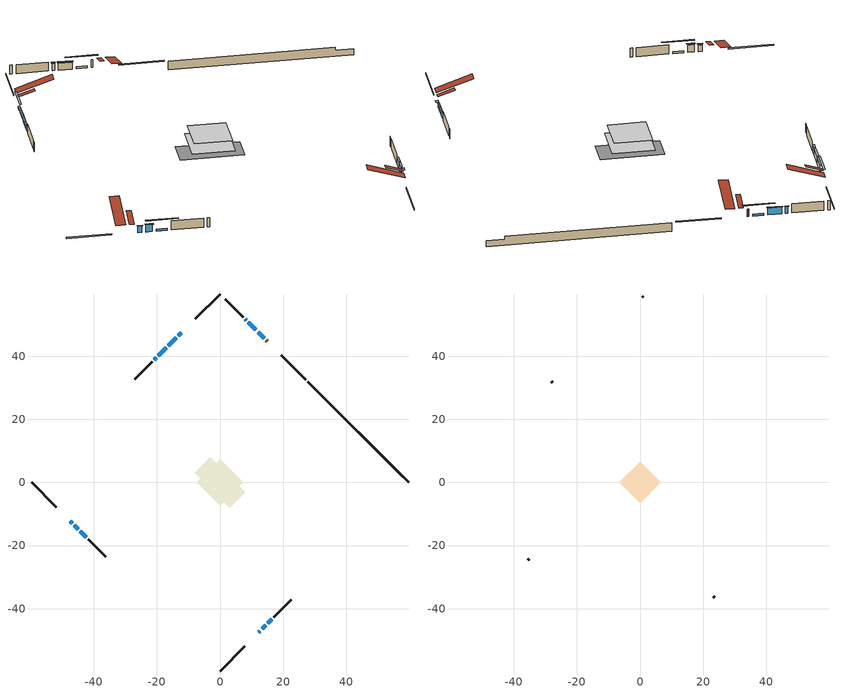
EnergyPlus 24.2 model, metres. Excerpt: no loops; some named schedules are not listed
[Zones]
conditioned space
 floor outside (Floor1 construction): -0.55,0 0,0.55 0.55,0 0,-0.55 z0.3
 floor adiabatic (AdiabaticFloorConstruction): -7.37,0 0,7.37 7.37,0 0,-7.37 z0.3
 floor foundation (Slab1 construction): -7.97,3.09 -3.09,7.97 7.97,-3.09 3.09,-7.97 z-2.06
 wall outside (RimJoist1 construction): 0,-59.77 7.81,-51.96 / -59.77,0 -51.96,-7.81 / 0,59.77 -7.81,51.96 / 27.22,32.56 19.4,40.37 z0.3:0.6
 wall outside (AdiabaticWallConstruction 1): 14.93,44.84 14.62,45.15 z0.3:2.33
 wall outside (AdiabaticWallConstruction): 12.29,-47.48 12.67,-47.11 z0.3:1.95; 13.32,-46.45 14.52,-45.25 / -47.48,-12.29 -46.82,-12.95 / -20.17,39.6 -20.78,38.99 z0.3:2.05; 15.18,-44.59 16.37,-43.4 / 11.4,48.37 9,50.77 / 8.34,51.43 7.96,51.81 z0.3:2.13; -46.16,-13.61 -44.98,-14.79 z0.3:2.31; 13.97,45.81 12.06,47.71 / -12.29,47.48 -13.24,46.53 / -44.32,-15.45 -42.42,-17.35 z0.3:0.83; -13.9,45.87 -16.38,43.4 z0.3:1.82; -17.03,42.74 -19.51,40.26 z0.3:2.08
 wall outside (Wall1 construction): 17.02,-42.75 22.61,-37.16 / -41.76,-18.01 -36.17,-23.6 / -21.43,38.34 -27.02,32.75 / 7.31,52.46 1.72,58.05 z0.3:2.74
 wall foundation (FoundationWall1 construction): 27.87,31.9,-2.06 27.87,31.9,0.3 56.58,3.19,0.3 56.58,3.19,-0.5 59.77,0,-0.5 59.77,0,-2.06
 window (WindowConstruction 9): 12.29,-47.48 12.66,-47.11 z0.3:1.95
 window (WindowConstruction 5): 13.32,-46.45 14.52,-45.25 z0.3:2.05
 window (WindowConstruction 6): 15.18,-44.59 16.37,-43.4 z0.3:2.13
 window (WindowConstruction 7): -47.48,-12.29 -46.82,-12.95 z0.3:2.05
 window (WindowConstruction 8): -46.16,-13.61 -44.98,-14.79 z0.3:2.31
 window (WindowConstruction 10): 13.96,45.81 12.06,47.71 z0.3:0.83
 window (WindowConstruction 11): -12.29,47.48 -13.24,46.53 z0.3:0.83
 window (WindowConstruction 12): -44.32,-15.45 -42.42,-17.35 z0.3:0.83
 window (WindowConstruction): 11.4,48.37 9,50.77 z0.3:2.13
 window (WindowConstruction 1): 8.34,51.43 7.96,51.81 z0.3:2.13
 window (WindowConstruction 2): -13.9,45.87 -16.37,43.4 z0.3:1.82
 window (WindowConstruction 3): -17.03,42.74 -19.51,40.26 z0.3:2.08
 window (WindowConstruction 4): -20.17,39.6 -20.78,38.99 z0.3:2.05
 door (Door): 14.93,44.84 14.62,45.15 z0.3:2.33
 ceiling adiabatic (AdiabaticFloorConstruction): 0,-7.37 7.37,0 0,7.37 -7.37,0 z0.3
 roof outside (Roof2 construction): 11.63,-48.14,2.74 8.62,-45.13,4.16 7.82,-45.92,4.16 10.84,-48.93,2.74; -48.14,-11.63,2.74 -45.13,-8.62,4.16 -45.92,-7.82,4.16 -48.93,-10.84,2.74; -11.63,48.14,2.74 -8.62,45.13,4.16 -7.82,45.92,4.16 -10.84,48.93,2.74; 15.59,44.19,2.74 12.57,41.17,4.16 13.37,40.38,4.16 16.38,43.39,2.74
attic - vented
 floor to conditioned space (Floor2 construction Reversed): -6.65,0 0,6.65 6.65,0 0,-6.65 z2.74
 wall outside (Wall2 construction): 23.27,-36.51 23.67,-36.1 / -35.52,-24.25 -35.11,-24.66 / -27.68,32.1 -28.08,31.69 / 1.07,58.71 0.66,59.11 z0.3:2.74
 roof outside (Roof1 construction): 10.18,-49.59,2.74 3.7,-43.11,5.79 1.99,-44.82,5.79 8.47,-51.3,2.74; -49.59,-10.18,2.74 -43.11,-3.7,5.79 -44.82,-1.99,5.79 -51.3,-8.47,2.74; -10.18,49.59,2.74 -3.7,43.11,5.79 -1.99,44.82,5.79 -8.47,51.3,2.74; 17.04,42.73,2.74 10.56,36.26,5.79 12.26,34.55,5.79 18.74,41.03,2.74
shading: 12.81,-46.96 12.15,-47.63 12.68,-48.16 13.34,-47.5 z2.15; 14.67,-45.1 13.18,-46.59 13.47,-46.88 14.96,-45.4 z2.25; 16.51,-43.26 15.04,-44.73 15.33,-45.02 16.8,-43.55 z2.33; -46.68,-13.09 -47.63,-12.15 -47.92,-12.44 -46.97,-13.38 z2.25; -44.84,-14.94 -46.31,-13.47 -46.6,-13.76 -45.13,-15.23 z2.51; 10.19,49.58 15.83,43.94 16.12,44.23 10.49,49.87 z3.47; -15.11,44.67 -10.42,49.35 -10.71,49.64 -15.4,44.96 z3.47; -40.55,-19.22 -46.19,-13.58 -46.48,-13.87 -40.84,-19.51 z3.47; 8.86,50.91 11.55,48.22 11.84,48.52 9.15,51.21 z2.33; 7.82,51.95 8.48,51.29 8.77,51.58 8.11,52.24 z2.33; -16.52,43.25 -13.75,46.02 -14.04,46.31 -16.81,43.54 z2.03; -19.65,40.12 -16.89,42.88 -17.18,43.17 -19.94,40.41 z2.28; -20.92,38.85 -20.02,39.75 -20.32,40.04 -21.21,39.14 z2.25
[Building]
Building 1: Terrain=Suburbs
[Site:Location]
Quebec Intl AP_QC: Latitude {deg}=46.8; Longitude {deg}=-71.38; Time Zone {hr}=-5; Elevation {m}=74; Keep Site Location Information=Yes
[Site:GroundTemperature:Shallow]
0.0108218, -2.24938, -2.43038, -1.3578, 2.94801, 7.23376, 10.9493, 13.303, 13.5029, 11.5886, 7.96783, 3.81355
[Site:WaterMainsTemperature]
Calculation Method=Schedule; Temperature Schedule=mains temperature schedule
[Material] Roughness=Rough; Thermal Absorptance=0.9
Name | Thickness {m} | Conductivity {W/m-K} | Density {kg/m3} | Specific Heat {J/kg-K} | Solar Absorptance | Visible Absorptance
asphalt or fiberglass shingles | 0.00635 | 0.162714 | 1121.4 | 1465.45 | 0.4 | 0.4
ceiling loosefill ins | 0.0846667 | 0.0480833 | 16.02 | 1046.75 | 0.7 | 0.7
ceiling stud and cavity | 0.1397 | 0.0801386 | 65.682 | 1177.47 | 0.7 | 0.7
concrete 4.0 in. | 0.1016 | 1.803125 | 2242.8 | 837.4 | 0.7 | 0.7
concrete 8.0 in. | 0.2032 | 1.803125 | 2242.8 | 837.4 | 0.7 | 0.7
door material | 0.04445 | 0.0451087 | 512.64 | 1214.23 | 0.7 | 0.7
exterior vertical ins | 0.0354312 | 0.029427 | 32.04 | 1214.23 | 0.7 | 0.7
floor covering | 0.0127 | 0.0433444 | 54.468 | 1339.84 | 0.6 | 0.6
floor rigid ins | 0.103632 | 0.029427 | 32.04 | 1214.23 | 0.7 | 0.7
floor rigid ins 1; wall rigid ins 1 | 0.512978 | 0.029427 | 32.04 | 1214.23 | 0.7 | 0.7
floor stud and cavity | 0.1397 | 0.150489 | 92.3553 | 1139.71 | 0.7 | 0.7
floor stud and cavity 1 | 0.1397 | 1.75129 | 37.0049 | 1207.88 | 0.7 | 0.7
furniture material conditioned space 1 | 0.1524 | 0.115458 | 640.8 | 1214.23 | 0.6 | 0.6
gypsum board | 0.0127 | 0.160291 | 801 | 837.4 | 0.6 | 0.6
gypsum board 1 | 0.0127 | 0.160291 | 801 | 837.4 | 0.7 | 0.7
osb sheathing 0.5 in. | 0.0127 | 0.115458 | 512.64 | 1214.23 | 0.7 | 0.7
osb sheathing 0.75 in. | 0.01905 | 0.115458 | 512.64 | 1214.23 | 0.7 | 0.7
osb sheathing 2.0 in. | 0.0508 | 0.115458 | 512.64 | 1214.23 | 0.7 | 0.7
rim joist rigid ins; roof rigid ins; wall rigid ins | 0.051816 | 0.029427 | 32.04 | 1214.23 | 0.7 | 0.7
rim joist stud and cavity | 0.0508 | 0.0397613 | 125.044 | 1163.47 | 0.6 | 0.6
roof stud and cavity | 0.2032 | 0.116709 | 78.34581 | 1123.46 | 0.7 | 0.7
wall stud and cavity | 0.1397 | 0.216775 | 139.0536 | 1170.24 | 0.7 | 0.7
wall stud and cavity 1 | 0.0889 | 6.1454 | 50.32683 | 1063.81 | 0.6 | 0.6
wall stud and cavity 2 | 0.0889 | 0.380278 | 52.3479 | 1209.89 | 0.7 | 0.7
wall stud and cavity 3 | 0.0889 | 0.391764 | 83.0341 | 1211.67 | 0.7 | 0.7
wood siding | 0.0254 | 0.102417 | 544.68 | 1172.36 | 0.4 | 0.4
wood siding 1 | 0.00254 | 0.102417 | 544.68 | 1172.36 | 0.4 | 0.4
wood siding 2; wood siding 3; wood siding 4 | 0.0254 | 0.102417 | 544.68 | 1172.36 | 0.7 | 0.7
[WindowMaterial:SimpleGlazingSystem]
Name | U-Factor {W/m2-K} | Solar Heat Gain Coefficient
WindowMaterial | 2.90089 | 0.65
WindowMaterial 1 | 2.99401 | 0.53
WindowMaterial 2 | 3.29835 | 0.69
WindowMaterial 3 | 2.94348 | 0.59
WindowMaterial 4 | 2.90259 | 0.65
WindowMaterial 5 | 2.90203 | 0.65
WindowMaterial 6 | 2.93666 | 0.6
WindowMaterial 7 | 2.20647 | 0.39
WindowMaterial 8 | 6.70685 | 0.75
WindowMaterial 9 | 3.02297 | 0.48
[Construction]
AdiabaticFloorConstruction: floor stud and cavity 1, floor rigid ins 1, osb sheathing 0.75 in., floor covering
AdiabaticWallConstruction: wood siding 3, wall rigid ins 1, wall stud and cavity 2, gypsum board
AdiabaticWallConstruction 1: wood siding 4, wall rigid ins 1, wall stud and cavity 2, gypsum board
Door: door material
Floor1 construction: floor stud and cavity, floor rigid ins, osb sheathing 0.75 in., floor covering
Floor2 construction Reversed: gypsum board, ceiling stud and cavity, ceiling loosefill ins
FoundationWall1 construction: concrete 8.0 in., gypsum board 1
furniture construction conditioned space 1: furniture material conditioned space 1
PartitionWallConstruction: gypsum board, wall stud and cavity 3, gypsum board
RimJoist1 construction: wood siding 2, rim joist rigid ins, osb sheathing 2.0 in., rim joist stud and cavity
Roof1 construction: asphalt or fiberglass shingles
Roof2 construction: asphalt or fiberglass shingles, roof rigid ins, osb sheathing 0.75 in., roof stud and cavity, gypsum board
Slab1 construction: concrete 4.0 in.
Wall1 construction: wood siding, wall rigid ins, osb sheathing 0.5 in., wall stud and cavity, gypsum board
Wall2 construction: wood siding 1, wall stud and cavity 1
WindowConstruction; WindowConstruction 3: WindowMaterial
WindowConstruction 1: WindowMaterial 1
WindowConstruction 10; WindowConstruction 11; WindowConstruction 12: WindowMaterial 9
WindowConstruction 2: WindowMaterial 2
WindowConstruction 4: WindowMaterial 3
WindowConstruction 5: WindowMaterial 4
WindowConstruction 6: WindowMaterial 5
WindowConstruction 7: WindowMaterial 6
WindowConstruction 8: WindowMaterial 7
WindowConstruction 9: WindowMaterial 8
[Zone] Multiplier=1; Part of Total Floor Area=Yes
Name | Volume {m3}
attic - vented | 43.8797
conditioned space | 579.9
[Space]
Name | Zone | Volume {m3}
attic - vented 1 | attic - vented | 43.8797
conditioned space 1 | conditioned space | 579.9
[ZoneInfiltration:EffectiveLeakageArea]
infil attic - vented 1: Zone or Space=attic - vented 1; Schedule=Always On Discrete; Effective Air Leakage Area {cm2}=3267.69; Stack Coefficient=0.000381952; Wind Coefficient=1.32046e-05
[ZoneMixing]
whole house fan mix: Zone or Space=attic - vented; Schedule=Always On Continuous; Design Flow Rate Calculation Method=Flow/Zone; Design Flow Rate {m3/s}=0; Source Zone or Space=conditioned space
[SurfaceProperty:ExposedFoundationPerimeter]
Slab1: Exposed Perimeter Calculation Method=TotalExposedPerimeter; Total Exposed Perimeter {m}=45.111
[InternalMass] Zone or ZoneList=conditioned space; Space or SpaceList=conditioned space 1
Name | Construction | Surface Area {m2}
furniture mass conditioned space 1 | furniture construction conditioned space 1 | 86.9523
partition wall mass | PartitionWallConstruction | 217.381
[Lights]
interior lighting: Zone or ZoneList or Space or SpaceList=conditioned space 1; Schedule=interior lighting schedule; Design Level Calculation Method=LightingLevel; Lighting Level {W}=343.2; Return Air Fraction=0; Fraction Radiant=0.6; Fraction Visible=0.2; Fraction Replaceable=1
[People]
occupants: Zone or ZoneList or Space or SpaceList=conditioned space 1; Number of People Schedule=occupants schedule; Number of People Calculation Method=People; Number of People=3; Fraction Radiant=0.314171; Sensible Heat Fraction=0.56303; Activity Level Schedule=occupants activity schedule; Carbon Dioxide Generation Rate {m3/s-W}=0; Enable ASHRAE 55 Comfort Warnings=No; Mean Radiant Temperature Calculation Type=EnclosureAveraged
[ElectricEquipment] Zone or ZoneList or Space or SpaceList=conditioned space 1; Design Level Calculation Method=EquipmentLevel
Name | Schedule | Design Level {W} | Fraction Latent | Fraction Radiant | Fraction Lost
clothes dryer | clothes dryer schedule | 140.772 | 0.015 | 0.081 | 0.85
clothes washer | clothes washer schedule | 32.1985 | 0.03 | 0.162 | 0.7
cooking range | cooking range schedule | 215.147 | 0.08 | 0.432 | 0.2
dishwasher | dishwasher schedule | 66.8632 | 0.3 | 0.18 | 0.4
fridge | fridge schedule | 72.9452 | 0 | 0.6 | 0
mech vent house fan | mech vent house fan schedule | 19.9167 | 0 | 0 | 0.5
mech vent house fan cfis | mech vent house fan cfis schedule | 0 | 0 | 0 | 0
mech vent range fan 0 | mech vent range fan 0 schedule | 57 | 0 | 0 | 1
misc plug loads | misc plug loads schedule | 494.7 | 0.045 | 0.513 | 0.1
whole house fan | Always On Discrete | 0 | 0 | 0 | 1
[OtherEquipment] Zone or ZoneList or Space or SpaceList=conditioned space 1; Design Level Calculation Method=EquipmentLevel
Name | Fuel Type | Schedule | Design Level {W} | Fraction Latent | Fraction Radiant | Fraction Lost
clothes dryer 1 | Electricity | clothes dryer schedule | 0 | 0.015 | 0.081 | 0.85
cooking range 1 | Electricity | cooking range schedule | 0 | 0.08 | 0.432 | 0.2
general water use latent | None | general water use schedule | 62.594 | 1 | 0 | 0
general water use sensible | None | general water use schedule | -61.6891 | 0 | 0.6 | 0
mech vent house fan latent load | None | Always On Discrete | 0 | 1 | 0 | 0
mech vent house fan sensible load | None | Always On Discrete | 0 | 0 | 0 | 0
water heater energy adjustment1 | Electricity | Always On Discrete | 0.01 | 0 | 0 | 1
[ZoneInfiltration:DesignFlowRate] Zone or ZoneList or Space or SpaceList=conditioned space 1; Schedule=Always On Discrete; Design Flow Rate Calculation Method=Flow/Zone; Design Flow Rate {m3/s}=0
infil flow; natural vent flow; whole house fan flow
[Foundation:Kiva]
Foundation Kiva 1: Initial Indoor Air Temperature {C}=18; Wall Height Above Grade {m}=0.300015; Wall Depth Below Slab {m}=0.2032; Custom Block Material Name 1=exterior vertical ins; Custom Block Depth 1 {m}=2.36001; Custom Block X Position 1 {m}=0.2159; Custom Block Z Position 1 {m}=0
[Foundation:Kiva:Settings]
Soil Conductivity {W/m-K}=0.849921; Soil Density {kg/m3}=1842.3; Soil Specific Heat {J/kg-K}=418.7; Ground Solar Absorptivity=0.9; Ground Thermal Absorptivity=0.9; Ground Surface Roughness {m}=0.03; Far-Field Width {m}=40; Deep-Ground Boundary Condition=ZeroFlux; Deep-Ground Depth {m}=40; Minimum Cell Dimension {m}=0.2; Maximum Cell Growth Coefficient=3; Simulation Timestep=Timestep
[Exterior:Lights]
exterior lighting: Schedule=exterior lighting schedule; Design Level {W}=75.6
[Schedule:Constant]
Name | Hourly Value
Always On Continuous; mech vent house fan schedule; mech vent house fan cfis schedule; Always On Discrete | 1
occupants activity schedule | 117.228
fridge schedule | 0
[Schedule:Week:Daily]
interior lighting schedule Week Rule - Jan1-Jan27: interior lighting schedule day, interior lighting schedule day, interior lighting schedule day, interior lighting schedule day, interior lighting schedule day, interior lighting schedule day, interior lighting schedule day, interior lighting schedule default day, interior lighting schedule default day, interior lighting schedule default day, interior lighting schedule default day, interior lighting schedule default day
interior lighting schedule Week Rule - Jan28-Feb3: interior lighting schedule day, interior lighting schedule day, interior lighting schedule day, interior lighting schedule day, interior lighting schedule day 1, interior lighting schedule day 1, interior lighting schedule day 1, interior lighting schedule default day, interior lighting schedule default day, interior lighting schedule default day, interior lighting schedule default day, interior lighting schedule default day
interior lighting schedule Week Rule - Feb4-Feb24: interior lighting schedule day 1, interior lighting schedule day 1, interior lighting schedule day 1, interior lighting schedule day 1, interior lighting schedule day 1, interior lighting schedule day 1, interior lighting schedule day 1, interior lighting schedule default day, interior lighting schedule default day, interior lighting schedule default day, interior lighting schedule default day, interior lighting schedule default day
interior lighting schedule Week Rule - Feb25-Mar3: interior lighting schedule day 1, interior lighting schedule day 1, interior lighting schedule day 1, interior lighting schedule day 1, interior lighting schedule day 2, interior lighting schedule day 2, interior lighting schedule day 2, interior lighting schedule default day, interior lighting schedule default day, interior lighting schedule default day, interior lighting schedule default day, interior lighting schedule default day
interior lighting schedule Week Rule - Mar4-Mar31: interior lighting schedule day 2, interior lighting schedule day 2, interior lighting schedule day 2, interior lighting schedule day 2, interior lighting schedule day 2, interior lighting schedule day 2, interior lighting schedule day 2, interior lighting schedule default day, interior lighting schedule default day, interior lighting schedule default day, interior lighting schedule default day, interior lighting schedule default day
interior lighting schedule Week Rule - Apr1-Apr28: interior lighting schedule day 3, interior lighting schedule day 3, interior lighting schedule day 3, interior lighting schedule day 3, interior lighting schedule day 3, interior lighting schedule day 3, interior lighting schedule day 3, interior lighting schedule default day, interior lighting schedule default day, interior lighting schedule default day, interior lighting schedule default day, interior lighting schedule default day
interior lighting schedule Week Rule - Apr29-May5: interior lighting schedule day 3, interior lighting schedule day 3, interior lighting schedule day 4, interior lighting schedule day 4, interior lighting schedule day 4, interior lighting schedule day 4, interior lighting schedule day 4, interior lighting schedule default day, interior lighting schedule default day, interior lighting schedule default day, interior lighting schedule default day, interior lighting schedule default day
interior lighting schedule Week Rule - May6-May26: interior lighting schedule day 4, interior lighting schedule day 4, interior lighting schedule day 4, interior lighting schedule day 4, interior lighting schedule day 4, interior lighting schedule day 4, interior lighting schedule day 4, interior lighting schedule default day, interior lighting schedule default day, interior lighting schedule default day, interior lighting schedule default day, interior lighting schedule default day
interior lighting schedule Week Rule - May27-Jun2: interior lighting schedule day 4, interior lighting schedule day 4, interior lighting schedule day 4, interior lighting schedule day 4, interior lighting schedule day 4, interior lighting schedule day 5, interior lighting schedule day 5, interior lighting schedule default day, interior lighting schedule default day, interior lighting schedule default day, interior lighting schedule default day, interior lighting schedule default day
interior lighting schedule Week Rule - Jun3-Jun30: interior lighting schedule day 5, interior lighting schedule day 5, interior lighting schedule day 5, interior lighting schedule day 5, interior lighting schedule day 5, interior lighting schedule day 5, interior lighting schedule day 5, interior lighting schedule default day, interior lighting schedule default day, interior lighting schedule default day, interior lighting schedule default day, interior lighting schedule default day
interior lighting schedule Week Rule - Jul1-Jul28: interior lighting schedule day 6, interior lighting schedule day 6, interior lighting schedule day 6, interior lighting schedule day 6, interior lighting schedule day 6, interior lighting schedule day 6, interior lighting schedule day 6, interior lighting schedule default day, interior lighting schedule default day, interior lighting schedule default day, interior lighting schedule default day, interior lighting schedule default day
interior lighting schedule Week Rule - Jul29-Aug4: interior lighting schedule day 6, interior lighting schedule day 6, interior lighting schedule day 6, interior lighting schedule day 7, interior lighting schedule day 7, interior lighting schedule day 7, interior lighting schedule day 7, interior lighting schedule default day, interior lighting schedule default day, interior lighting schedule default day, interior lighting schedule default day, interior lighting schedule default day
interior lighting schedule Week Rule - Aug5-Aug25: interior lighting schedule day 7, interior lighting schedule day 7, interior lighting schedule day 7, interior lighting schedule day 7, interior lighting schedule day 7, interior lighting schedule day 7, interior lighting schedule day 7, interior lighting schedule default day, interior lighting schedule default day, interior lighting schedule default day, interior lighting schedule default day, interior lighting schedule default day
interior lighting schedule Week Rule - Aug26-Sep1: interior lighting schedule day 7, interior lighting schedule day 7, interior lighting schedule day 7, interior lighting schedule day 7, interior lighting schedule day 7, interior lighting schedule day 7, interior lighting schedule day 8, interior lighting schedule default day, interior lighting schedule default day, interior lighting schedule default day, interior lighting schedule default day, interior lighting schedule default day
interior lighting schedule Week Rule - Sep2-Sep29: interior lighting schedule day 8, interior lighting schedule day 8, interior lighting schedule day 8, interior lighting schedule day 8, interior lighting schedule day 8, interior lighting schedule day 8, interior lighting schedule day 8, interior lighting schedule default day, interior lighting schedule default day, interior lighting schedule default day, interior lighting schedule default day, interior lighting schedule default day
interior lighting schedule Week Rule - Sep30-Oct6: interior lighting schedule day 8, interior lighting schedule day 9, interior lighting schedule day 9, interior lighting schedule day 9, interior lighting schedule day 9, interior lighting schedule day 9, interior lighting schedule day 9, interior lighting schedule default day, interior lighting schedule default day, interior lighting schedule default day, interior lighting schedule default day, interior lighting schedule default day
interior lighting schedule Week Rule - Oct7-Oct27: interior lighting schedule day 9, interior lighting schedule day 9, interior lighting schedule day 9, interior lighting schedule day 9, interior lighting schedule day 9, interior lighting schedule day 9, interior lighting schedule day 9, interior lighting schedule default day, interior lighting schedule default day, interior lighting schedule default day, interior lighting schedule default day, interior lighting schedule default day
interior lighting schedule Week Rule - Oct28-Nov3: interior lighting schedule day 9, interior lighting schedule day 9, interior lighting schedule day 9, interior lighting schedule day 9, interior lighting schedule day 10, interior lighting schedule day 10, interior lighting schedule day 10, interior lighting schedule default day, interior lighting schedule default day, interior lighting schedule default day, interior lighting schedule default day, interior lighting schedule default day
interior lighting schedule Week Rule - Nov4-Nov24: interior lighting schedule day 10, interior lighting schedule day 10, interior lighting schedule day 10, interior lighting schedule day 10, interior lighting schedule day 10, interior lighting schedule day 10, interior lighting schedule day 10, interior lighting schedule default day, interior lighting schedule default day, interior lighting schedule default day, interior lighting schedule default day, interior lighting schedule default day
interior lighting schedule Week Rule - Nov25-Dec1: interior lighting schedule day 10, interior lighting schedule day 10, interior lighting schedule day 10, interior lighting schedule day 10, interior lighting schedule day 10, interior lighting schedule day 10, interior lighting schedule day 11, interior lighting schedule default day, interior lighting schedule default day, interior lighting schedule default day, interior lighting schedule default day, interior lighting schedule default day
interior lighting schedule Week Rule - Dec2-Dec31: interior lighting schedule day 11, interior lighting schedule day 11, interior lighting schedule day 11, interior lighting schedule day 11, interior lighting schedule day 11, interior lighting schedule day 11, interior lighting schedule day 11, interior lighting schedule default day, interior lighting schedule default day, interior lighting schedule default day, interior lighting schedule default day, interior lighting schedule default day
occupants schedule Week Rule - Jan1-Dec31: occupants schedule day, occupants schedule day, occupants schedule day, occupants schedule day, occupants schedule day, occupants schedule day, occupants schedule day, occupants schedule default day, occupants schedule default day, occupants schedule default day, occupants schedule default day, occupants schedule default day
clothes dryer schedule Week Rule - Jan1-Dec31: clothes dryer schedule day, clothes dryer schedule day, clothes dryer schedule day, clothes dryer schedule day, clothes dryer schedule day, clothes dryer schedule day, clothes dryer schedule day, clothes dryer schedule default day, clothes dryer schedule default day, clothes dryer schedule default day, clothes dryer schedule default day, clothes dryer schedule default day
clothes washer schedule Week Rule - Jan1-Dec31: clothes washer schedule day, clothes washer schedule day, clothes washer schedule day, clothes washer schedule day, clothes washer schedule day, clothes washer schedule day, clothes washer schedule day, clothes washer schedule default day, clothes washer schedule default day, clothes washer schedule default day, clothes washer schedule default day, clothes washer schedule default day
cooking range schedule Week Rule - Jan1-Dec31: cooking range schedule day, cooking range schedule day, cooking range schedule day, cooking range schedule day, cooking range schedule day, cooking range schedule day, cooking range schedule day, cooking range schedule default day, cooking range schedule default day, cooking range schedule default day, cooking range schedule default day, cooking range schedule default day
dishwasher schedule Week Rule - Jan1-Dec31: dishwasher schedule day, dishwasher schedule day, dishwasher schedule day, dishwasher schedule day, dishwasher schedule day, dishwasher schedule day, dishwasher schedule day, dishwasher schedule default day, dishwasher schedule default day, dishwasher schedule default day, dishwasher schedule default day, dishwasher schedule default day
mech vent range fan 0 schedule Week Rule - Jan1-Dec31: mech vent range fan 0 schedule day, mech vent range fan 0 schedule day, mech vent range fan 0 schedule day, mech vent range fan 0 schedule day, mech vent range fan 0 schedule day, mech vent range fan 0 schedule day, mech vent range fan 0 schedule day, mech vent range fan 0 schedule default day, mech vent range fan 0 schedule default day, mech vent range fan 0 schedule default day, mech vent range fan 0 schedule default day, mech vent range fan 0 schedule default day
misc plug loads schedule Week Rule - Jan1-Dec31: misc plug loads schedule day, misc plug loads schedule day, misc plug loads schedule day, misc plug loads schedule day, misc plug loads schedule day, misc plug loads schedule day, misc plug loads schedule day, misc plug loads schedule default day, misc plug loads schedule default day, misc plug loads schedule default day, misc plug loads schedule default day, misc plug loads schedule default day
general water use schedule Week Rule - Jan1-Dec31: general water use schedule day, general water use schedule day, general water use schedule day, general water use schedule day, general water use schedule day, general water use schedule day, general water use schedule day, general water use schedule default day, general water use schedule default day, general water use schedule default day, general water use schedule default day, general water use schedule default day
exterior lighting schedule Week Rule - Jan1-Jan27: exterior lighting schedule day, exterior lighting schedule day, exterior lighting schedule day, exterior lighting schedule day, exterior lighting schedule day, exterior lighting schedule day, exterior lighting schedule day, exterior lighting schedule default day, exterior lighting schedule default day, exterior lighting schedule default day, exterior lighting schedule default day, exterior lighting schedule default day
exterior lighting schedule Week Rule - Jan28-Feb3: exterior lighting schedule day, exterior lighting schedule day, exterior lighting schedule day, exterior lighting schedule day, exterior lighting schedule day 1, exterior lighting schedule day 1, exterior lighting schedule day 1, exterior lighting schedule default day, exterior lighting schedule default day, exterior lighting schedule default day, exterior lighting schedule default day, exterior lighting schedule default day
exterior lighting schedule Week Rule - Feb4-Feb24: exterior lighting schedule day 1, exterior lighting schedule day 1, exterior lighting schedule day 1, exterior lighting schedule day 1, exterior lighting schedule day 1, exterior lighting schedule day 1, exterior lighting schedule day 1, exterior lighting schedule default day, exterior lighting schedule default day, exterior lighting schedule default day, exterior lighting schedule default day, exterior lighting schedule default day
exterior lighting schedule Week Rule - Feb25-Mar3: exterior lighting schedule day 1, exterior lighting schedule day 1, exterior lighting schedule day 1, exterior lighting schedule day 1, exterior lighting schedule day 2, exterior lighting schedule day 2, exterior lighting schedule day 2, exterior lighting schedule default day, exterior lighting schedule default day, exterior lighting schedule default day, exterior lighting schedule default day, exterior lighting schedule default day
exterior lighting schedule Week Rule - Mar4-Mar31: exterior lighting schedule day 2, exterior lighting schedule day 2, exterior lighting schedule day 2, exterior lighting schedule day 2, exterior lighting schedule day 2, exterior lighting schedule day 2, exterior lighting schedule day 2, exterior lighting schedule default day, exterior lighting schedule default day, exterior lighting schedule default day, exterior lighting schedule default day, exterior lighting schedule default day
exterior lighting schedule Week Rule - Apr1-Apr28: exterior lighting schedule day 3, exterior lighting schedule day 3, exterior lighting schedule day 3, exterior lighting schedule day 3, exterior lighting schedule day 3, exterior lighting schedule day 3, exterior lighting schedule day 3, exterior lighting schedule default day, exterior lighting schedule default day, exterior lighting schedule default day, exterior lighting schedule default day, exterior lighting schedule default day
exterior lighting schedule Week Rule - Apr29-May5: exterior lighting schedule day 3, exterior lighting schedule day 3, exterior lighting schedule day 4, exterior lighting schedule day 4, exterior lighting schedule day 4, exterior lighting schedule day 4, exterior lighting schedule day 4, exterior lighting schedule default day, exterior lighting schedule default day, exterior lighting schedule default day, exterior lighting schedule default day, exterior lighting schedule default day
exterior lighting schedule Week Rule - May6-May26: exterior lighting schedule day 4, exterior lighting schedule day 4, exterior lighting schedule day 4, exterior lighting schedule day 4, exterior lighting schedule day 4, exterior lighting schedule day 4, exterior lighting schedule day 4, exterior lighting schedule default day, exterior lighting schedule default day, exterior lighting schedule default day, exterior lighting schedule default day, exterior lighting schedule default day
exterior lighting schedule Week Rule - May27-Jun2: exterior lighting schedule day 4, exterior lighting schedule day 4, exterior lighting schedule day 4, exterior lighting schedule day 4, exterior lighting schedule day 4, exterior lighting schedule day 5, exterior lighting schedule day 5, exterior lighting schedule default day, exterior lighting schedule default day, exterior lighting schedule default day, exterior lighting schedule default day, exterior lighting schedule default day
exterior lighting schedule Week Rule - Jun3-Jun30: exterior lighting schedule day 5, exterior lighting schedule day 5, exterior lighting schedule day 5, exterior lighting schedule day 5, exterior lighting schedule day 5, exterior lighting schedule day 5, exterior lighting schedule day 5, exterior lighting schedule default day, exterior lighting schedule default day, exterior lighting schedule default day, exterior lighting schedule default day, exterior lighting schedule default day
exterior lighting schedule Week Rule - Jul1-Jul28: exterior lighting schedule day 6, exterior lighting schedule day 6, exterior lighting schedule day 6, exterior lighting schedule day 6, exterior lighting schedule day 6, exterior lighting schedule day 6, exterior lighting schedule day 6, exterior lighting schedule default day, exterior lighting schedule default day, exterior lighting schedule default day, exterior lighting schedule default day, exterior lighting schedule default day
exterior lighting schedule Week Rule - Jul29-Aug4: exterior lighting schedule day 6, exterior lighting schedule day 6, exterior lighting schedule day 6, exterior lighting schedule day 7, exterior lighting schedule day 7, exterior lighting schedule day 7, exterior lighting schedule day 7, exterior lighting schedule default day, exterior lighting schedule default day, exterior lighting schedule default day, exterior lighting schedule default day, exterior lighting schedule default day
exterior lighting schedule Week Rule - Aug5-Aug25: exterior lighting schedule day 7, exterior lighting schedule day 7, exterior lighting schedule day 7, exterior lighting schedule day 7, exterior lighting schedule day 7, exterior lighting schedule day 7, exterior lighting schedule day 7, exterior lighting schedule default day, exterior lighting schedule default day, exterior lighting schedule default day, exterior lighting schedule default day, exterior lighting schedule default day
exterior lighting schedule Week Rule - Aug26-Sep1: exterior lighting schedule day 7, exterior lighting schedule day 7, exterior lighting schedule day 7, exterior lighting schedule day 7, exterior lighting schedule day 7, exterior lighting schedule day 7, exterior lighting schedule day 8, exterior lighting schedule default day, exterior lighting schedule default day, exterior lighting schedule default day, exterior lighting schedule default day, exterior lighting schedule default day
exterior lighting schedule Week Rule - Sep2-Sep29: exterior lighting schedule day 8, exterior lighting schedule day 8, exterior lighting schedule day 8, exterior lighting schedule day 8, exterior lighting schedule day 8, exterior lighting schedule day 8, exterior lighting schedule day 8, exterior lighting schedule default day, exterior lighting schedule default day, exterior lighting schedule default day, exterior lighting schedule default day, exterior lighting schedule default day
exterior lighting schedule Week Rule - Sep30-Oct6: exterior lighting schedule day 8, exterior lighting schedule day 9, exterior lighting schedule day 9, exterior lighting schedule day 9, exterior lighting schedule day 9, exterior lighting schedule day 9, exterior lighting schedule day 9, exterior lighting schedule default day, exterior lighting schedule default day, exterior lighting schedule default day, exterior lighting schedule default day, exterior lighting schedule default day
[Schedule:Year]
interior lighting schedule: interior lighting schedule Week Rule - Jan1-Jan27, 1, 1, 1, 27, interior lighting schedule Week Rule - Jan28-Feb3, 1, 28, 2, 3, interior lighting schedule Week Rule - Feb4-Feb24, 2, 4, 2, 24, interior lighting schedule Week Rule - Feb25-Mar3, 2, 25, 3, 3, interior lighting schedule Week Rule - Mar4-Mar31, 3, 4, 3, 31, interior lighting schedule Week Rule - Apr1-Apr28, 4, 1, 4, 28, interior lighting schedule Week Rule - Apr29-May5, 4, 29, 5, 5, interior lighting schedule Week Rule - May6-May26, 5, 6, 5, 26, interior lighting schedule Week Rule - May27-Jun2, 5, 27, 6, 2, interior lighting schedule Week Rule - Jun3-Jun30, 6, 3, 6, 30, interior lighting schedule Week Rule - Jul1-Jul28, 7, 1, 7, 28, interior lighting schedule Week Rule - Jul29-Aug4, 7, 29, 8, 4, interior lighting schedule Week Rule - Aug5-Aug25, 8, 5, 8, 25, interior lighting schedule Week Rule - Aug26-Sep1, 8, 26, 9, 1, interior lighting schedule Week Rule - Sep2-Sep29, 9, 2, 9, 29, interior lighting schedule Week Rule - Sep30-Oct6, 9, 30, 10, 6, interior lighting schedule Week Rule - Oct7-Oct27, 10, 7, 10, 27, interior lighting schedule Week Rule - Oct28-Nov3, 10, 28, 11, 3, interior lighting schedule Week Rule - Nov4-Nov24, 11, 4, 11, 24, interior lighting schedule Week Rule - Nov25-Dec1, 11, 25, 12, 1, interior lighting schedule Week Rule - Dec2-Dec31, 12, 2, 12, 31
occupants schedule: occupants schedule Week Rule - Jan1-Dec31, 1, 1, 12, 31
clothes dryer schedule: clothes dryer schedule Week Rule - Jan1-Dec31, 1, 1, 12, 31
clothes washer schedule: clothes washer schedule Week Rule - Jan1-Dec31, 1, 1, 12, 31
cooking range schedule: cooking range schedule Week Rule - Jan1-Dec31, 1, 1, 12, 31
dishwasher schedule: dishwasher schedule Week Rule - Jan1-Dec31, 1, 1, 12, 31
mech vent range fan 0 schedule: mech vent range fan 0 schedule Week Rule - Jan1-Dec31, 1, 1, 12, 31
misc plug loads schedule: misc plug loads schedule Week Rule - Jan1-Dec31, 1, 1, 12, 31
general water use schedule: general water use schedule Week Rule - Jan1-Dec31, 1, 1, 12, 31
exterior lighting schedule: exterior lighting schedule Week Rule - Jan1-Jan27, 1, 1, 1, 27, exterior lighting schedule Week Rule - Jan28-Feb3, 1, 28, 2, 3, exterior lighting schedule Week Rule - Feb4-Feb24, 2, 4, 2, 24, exterior lighting schedule Week Rule - Feb25-Mar3, 2, 25, 3, 3, exterior lighting schedule Week Rule - Mar4-Mar31, 3, 4, 3, 31, exterior lighting schedule Week Rule - Apr1-Apr28, 4, 1, 4, 28, exterior lighting schedule Week Rule - Apr29-May5, 4, 29, 5, 5, exterior lighting schedule Week Rule - May6-May26, 5, 6, 5, 26, exterior lighting schedule Week Rule - May27-Jun2, 5, 27, 6, 2, exterior lighting schedule Week Rule - Jun3-Jun30, 6, 3, 6, 30, exterior lighting schedule Week Rule - Jul1-Jul28, 7, 1, 7, 28, exterior lighting schedule Week Rule - Jul29-Aug4, 7, 29, 8, 4, exterior lighting schedule Week Rule - Aug5-Aug25, 8, 5, 8, 25, exterior lighting schedule Week Rule - Aug26-Sep1, 8, 26, 9, 1, exterior lighting schedule Week Rule - Sep2-Sep29, 9, 2, 9, 29, exterior lighting schedule Week Rule - Sep30-Oct6, 9, 30, 10, 6, exterior lighting schedule Week Rule - Oct7-Oct27, 10, 7, 10, 27, exterior lighting schedule Week Rule - Oct28-Nov3, 10, 28, 11, 3, exterior lighting schedule Week Rule - Nov4-Nov24, 11, 4, 11, 24, exterior lighting schedule Week Rule - Nov25-Dec1, 11, 25, 12, 1, exterior lighting schedule Week Rule - Dec2-Dec31, 12, 2, 12, 31
[Schedule:Compact]
mains temperature schedule: Through: 01/01, For: AllDays, Until: 24:00, 5.175, Through: 01/02, For: AllDays, Until: 24:00, 5.10167, Through: 01/03, For: AllDays, Until: 24:00, 5.02889, Through: 01/04, For: AllDays, Until: 24:00, 4.95778, Through: 01/05, For: AllDays, Until: 24:00, 4.88778, Through: 01/06, For: AllDays, Until: 24:00, 4.81833, Through: 01/07, For: AllDays, Until: 24:00, 4.75056, Through: 01/08, For: AllDays, Until: 24:00, 4.68389, Through: 01/09, For: AllDays, Until: 24:00, 4.61833, Through: 01/10, For: AllDays, Until: 24:00, 4.55389, Through: 01/11, For: AllDays, Until: 24:00, 4.49056, Through: 01/12, For: AllDays, Until: 24:00, 4.42889, Through: 01/13, For: AllDays, Until: 24:00, 4.36778, Through: 01/14, For: AllDays, Until: 24:00, 4.30889, Through: 01/15, For: AllDays, Until: 24:00, 4.25056, Through: 01/16, For: AllDays, Until: 24:00, 4.19389, Through: 01/17, For: AllDays, Until: 24:00, 4.13833, Through: 01/18, For: AllDays, Until: 24:00, 4.08444, Through: 01/19, For: AllDays, Until: 24:00, 4.03167, Through: 01/20, For: AllDays, Until: 24:00, 3.98056, Through: 01/21, For: AllDays, Until: 24:00, 3.93056, Through: 01/22, For: AllDays, Until: 24:00, 3.88222, Through: 01/23, For: AllDays, Until: 24:00, 3.835, Through: 01/24, For: AllDays, Until: 24:00, 3.78944, Through: 01/25, For: AllDays, Until: 24:00, 3.74556, Through: 01/26, For: AllDays, Until: 24:00, 3.70278, Through: 01/27, For: AllDays, Until: 24:00, 3.66167, Through: 01/28, For: AllDays, Until: 24:00, 3.62167, Through: 01/29, For: AllDays, Until: 24:00, 3.58389, Through: 01/30, For: AllDays, Until: 24:00, 3.54722, Through: 01/31, For: AllDays, Until: 24:00, 3.51167, Through: 02/01, For: AllDays, Until: 24:00, 3.47833, Through: 02/02, For: AllDays, Until: 24:00, 3.44611, Through: 02/03, For: AllDays, Until: 24:00, 3.41556, Through: 02/04, For: AllDays, Until: 24:00, 3.38667, Through: 02/05, For: AllDays, Until: 24:00, 3.35944, Through: 02/06, For: AllDays, Until: 24:00, 3.33389, Through: 02/07, For: AllDays, Until: 24:00, 3.30944, Through: 02/08, For: AllDays, Until: 24:00, 3.28667, Through: 02/09, For: AllDays, Until: 24:00, 3.26611, Through: 02/10, For: AllDays, Until: 24:00, 3.24667, Through: 02/11, For: AllDays, Until: 24:00, 3.22889, Through: 02/12, For: AllDays, Until: 24:00, 3.21278, Through: 02/13, For: AllDays, Until: 24:00, 3.19833, Through: 02/14, For: AllDays, Until: 24:00, 3.18556, Through: 02/15, For: AllDays, Until: 24:00, 3.17389, Through: 02/16, For: AllDays, Until: 24:00, 3.16444, Through: 02/17, For: AllDays, Until: 24:00, 3.15667, Through: 02/18, For: AllDays, Until: 24:00, 3.15056, Through: 02/19, For: AllDays, Until: 24:00, 3.14556, Through: 02/20, For: AllDays, Until: 24:00, 3.14278, Through: 02/21, For: AllDays, Until: 24:00, 3.14111, Through: 02/22, For: AllDays, Until: 24:00, 3.14167, Through: 02/23, For: AllDays, Until: 24:00, 3.14333, Through: 02/24, For: AllDays, Until: 24:00, 3.14722, Through: 02/25, For: AllDays, Until: 24:00, 3.15222, Through: 02/26, For: AllDays, Until: 24:00, 3.15944, Through: 02/27, For: AllDays, Until: 24:00, 3.16778, Through: 02/28, For: AllDays, Until: 24:00, 3.17778, Through: 03/01, For: AllDays, Until: 24:00, 3.18944, Through: 03/02, For: AllDays, Until: 24:00, 3.20333, Through: 03/03, For: AllDays, Until: 24:00, 3.21833, Through: 03/04, For: AllDays, Until: 24:00, 3.235, Through: 03/05, For: AllDays, Until: 24:00, 3.25333, Through: 03/06, For: AllDays, Until: 24:00, 3.27333, Through: 03/07, For: AllDays, Until: 24:00, 3.29444, Through: 03/08, For: AllDays, Until: 24:00, 3.31778, Through: 03/09, For: AllDays, Until: 24:00, 3.34222, Through: 03/10, For: AllDays, Until: 24:00, 3.36889, Through: 03/11, For: AllDays, Until: 24:00, 3.39667, Through: 03/12, For: AllDays, Until: 24:00, 3.42611, Through: 03/13, For: AllDays, Until: 24:00, 3.45722, Through: 03/14, For: AllDays, Until: 24:00, 3.49, Through: 03/15, For: AllDays, Until: 24:00, 3.52389, Through: 03/16, For: AllDays, Until: 24:00, 3.55944, Through: 03/17, For: AllDays, Until: 24:00, 3.59667, Through: 03/18, For: AllDays, Until: 24:00, 3.63556, Through: 03/19, For: AllDays, Until: 24:00, 3.67556, Through: 03/20, For: AllDays, Until: 24:00, 3.71722, Through: 03/21, For: AllDays, Until: 24:00, 3.76056, Through: 03/22, For: AllDays, Until: 24:00, 3.80556, Through: 03/23, For: AllDays, Until: 24:00, 3.85111, Through: 03/24, For: AllDays, Until: 24:00, 3.89889, Through: 03/25, For: AllDays, Until: 24:00, 3.94778, Through: 03/26, For: AllDays, Until: 24:00, 3.99833, Through: 03/27, For: AllDays, Until: 24:00, 4.05, Through: 03/28, For: AllDays, Until: 24:00, 4.10333, Through: 03/29, For: AllDays, Until: 24:00, 4.15778, Through: 03/30, For: AllDays, Until: 24:00, 4.21333, Through: 03/31, For: AllDays, Until: 24:00, 4.27056, Through: 04/01, For: AllDays, Until: 24:00, 4.32944, Through: 04/02, For: AllDays, Until: 24:00, 4.38889, Through: 04/03, For: AllDays, Until: 24:00, 4.45, Through: 04/04, For: AllDays, Until: 24:00, 4.51222, Through: 04/05, For: AllDays, Until: 24:00, 4.57611, Through: 04/06, For: AllDays, Until: 24:00, 4.64056, Through: 04/07, For: AllDays, Until: 24:00, 4.70667, Through: 04/08, For: AllDays, Until: 24:00, 4.77389, Through: 04/09, For: AllDays, Until: 24:00, 4.84222, Through: 04/10, For: AllDays, Until: 24:00, 4.91167, Through: 04/11, For: AllDays, Until: 24:00, 4.98278, Through: 04/12, For: AllDays, Until: 24:00, 5.05444, Through: 04/13, For: AllDays, Until: 24:00, 5.12722, Through: 04/14, For: AllDays, Until: 24:00, 5.20111, Through: 04/15, For: AllDays, Until: 24:00, 5.27611, Through: 04/16, For: AllDays, Until: 24:00, 5.35167, Through: 04/17, For: AllDays, Until: 24:00, 5.42889, Through: 04/18, For: AllDays, Until: 24:00, 5.50667, Through: 04/19, For: AllDays, Until: 24:00, 5.58556, Through: 04/20, For: AllDays, Until: 24:00, 5.665, Through: 04/21, For: AllDays, Until: 24:00, 5.74611, Through: 04/22, For: AllDays, Until: 24:00, 5.82722, Through: 04/23, For: AllDays, Until: 24:00, 5.91, Through: 04/24, For: AllDays, Until: 24:00, 5.99278, Through: 04/25, For: AllDays, Until: 24:00, 6.07722, Through: 04/26, For: AllDays, Until: 24:00, 6.16167, Through: 04/27, For: AllDays, Until: 24:00, 6.24722, Through: 04/28, For: AllDays, Until: 24:00, 6.33389, Through: 04/29, For: AllDays, Until: 24:00, 6.42056, Through: 04/30, For: AllDays, Until: 24:00, 6.50833, Through: 05/01, For: AllDays, Until: 24:00, 6.59667, Through: 05/02, For: AllDays, Until: 24:00, 6.68556, Through: 05/03, For: AllDays, Until: 24:00, 6.775, Through: 05/04, For: AllDays, Until: 24:00, 6.86556, Through: 05/05, For: AllDays, Until: 24:00, 6.95611, Through: 05/06, For: AllDays, Until: 24:00, 7.04722, Through: 05/07, For: AllDays, Until: 24:00, 7.13889, Through: 05/08, For: AllDays, Until: 24:00, 7.23111, Through: 05/09, For: AllDays, Until: 24:00, 7.32333, Through: 05/10, For: AllDays, Until: 24:00, 7.41667, Through: 05/11, For: AllDays, Until: 24:00, 7.51, Through: 05/12, For: AllDays, Until: 24:00, 7.60389, Through: 05/13, For: AllDays, Until: 24:00, 7.69778, Through: 05/14, For: AllDays, Until: 24:00, 7.79222, Through: 05/15, For: AllDays, Until: 24:00, 7.88667, Through: 05/16, For: AllDays, Until: 24:00, 7.98167, Through: 05/17, For: AllDays, Until: 24:00, 8.07667, Through: 05/18, For: AllDays, Until: 24:00, 8.17167, Through: 05/19, For: AllDays, Until: 24:00, 8.26722, Through: 05/20, For: AllDays, Until: 24:00, 8.36278, Through: 05/21, For: AllDays, Until: 24:00, 8.45833, Through: 05/22, For: AllDays, Until: 24:00, 8.55444, Through: 05/23, For: AllDays, Until: 24:00, 8.65, Through: 05/24, For: AllDays, Until: 24:00, 8.74611, Through: 05/25, For: AllDays, Until: 24:00, 8.84167, Through: 05/26, For: AllDays, Until: 24:00, 8.93722, Through: 05/27, For: AllDays, Until: 24:00, 9.03333, Through: 05/28, For: AllDays, Until: 24:00, 9.12889, Through: 05/29, For: AllDays, Until: 24:00, 9.22389, Through: 05/30, For: AllDays, Until: 24:00, 9.31944, Through: 05/31, For: AllDays, Until: 24:00, 9.41444, Through: 06/01, For: AllDays, Until: 24:00, 9.50944, Through: 06/02, For: AllDays, Until: 24:00, 9.60389, Through: 06/03, For: AllDays, Until: 24:00, 9.69833, Through: 06/04, For: AllDays, Until: 24:00, 9.79278, Through: 06/05, For: AllDays, Until: 24:00, 9.88667, Through: 06/06, For: AllDays, Until: 24:00, 9.98, Through: 06/07, For: AllDays, Until: 24:00, 10.0728, Through: 06/08, For: AllDays, Until: 24:00, 10.1656, Through: 06/09, For: AllDays, Until: 24:00, 10.2578, Through: 06/10, For: AllDays, Until: 24:00, 10.3494, Through: 06/11, For: AllDays, Until: 24:00, 10.4411, Through: 06/12, For: AllDays, Until: 24:00, 10.5317, Through: 06/13, For: AllDays, Until: 24:00, 10.6222, Through: 06/14, For: AllDays, Until: 24:00, 10.7117, Through: 06/15, For: AllDays, Until: 24:00, 10.8006, Through: 06/16, For: AllDays, Until: 24:00, 10.8889, Through: 06/17, For: AllDays, Until: 24:00, 10.9772, Through: 06/18, For: AllDays, Until: 24:00, 11.0639, Through: 06/19, For: AllDays, Until: 24:00, 11.1506, Through: 06/20, For: AllDays, Until: 24:00, 11.2361, Through: 06/21, For: AllDays, Until: 24:00, 11.3211, Through: 06/22, For: AllDays, Until: 24:00, 11.4056, Through: 06/23, For: AllDays, Until: 24:00, 11.4889, Through: 06/24, For: AllDays, Until: 24:00, 11.5711, Through: 06/25, For: AllDays, Until: 24:00, 11.6533, Through: 06/26, For: AllDays, Until: 24:00, 11.7339, Through: 06/27, For: AllDays, Until: 24:00, 11.8139, Through: 06/28, For: AllDays, Until: 24:00, 11.8928, Through: 06/29, For: AllDays, Until: 24:00, 11.9711, Through: 06/30, For: AllDays, Until: 24:00, 12.0483, Through: 07/01, For: AllDays, Until: 24:00, 12.1244, Through: 07/02, For: AllDays, Until: 24:00, 12.1994, Through: 07/03, For: AllDays, Until: 24:00, 12.2733, Through: 07/04, For: AllDays, Until: 24:00, 12.3467, Through: 07/05, For: AllDays, Until: 24:00, 12.4183, Through: 07/06, For: AllDays, Until: 24:00, 12.4894, Through: 07/07, For: AllDays, Until: 24:00, 12.5589, Through: 07/08, For: AllDays, Until: 24:00, 12.6278, Through: 07/09, For: AllDays, Until: 24:00, 12.695, Through: 07/10, For: AllDays, Until: 24:00, 12.7617, Through: 07/11, For: AllDays, Until: 24:00, 12.8267, Through: 07/12, For: AllDays, Until: 24:00, 12.8906, Through: 07/13, For: AllDays, Until: 24:00, 12.9528, Through: 07/14, For: AllDays, Until: 24:00, 13.0144, Through: 07/15, For: AllDays, Until: 24:00, 13.0744, Through: 07/16, For: AllDays, Until: 24:00, 13.1333, Through: 07/17, For: AllDays, Until: 24:00, 13.1906, Through: 07/18, For: AllDays, Until: 24:00, 13.2467, Through: 07/19, For: AllDays, Until: 24:00, 13.3017, Through: 07/20, For: AllDays, Until: 24:00, 13.355, Through: 07/21, For: AllDays, Until: 24:00, 13.4072, Through: 07/22, For: AllDays, Until: 24:00, 13.4578, Through: 07/23, For: AllDays, Until: 24:00, 13.5067, Through: 07/24, For: AllDays, Until: 24:00, 13.5544, Through: 07/25, For: AllDays, Until: 24:00, 13.6011, Through: 07/26, For: AllDays, Until: 24:00, 13.6461, Through: 07/27, For: AllDays, Until: 24:00, 13.6894, Through: 07/28, For: AllDays, Until: 24:00, 13.7317, Through: 07/29, For: AllDays, Until: 24:00, 13.7722, Through: 07/30, For: AllDays, Until: 24:00, 13.8111, Through: 07/31, For: AllDays, Until: 24:00, 13.8489, Through: 08/01, For: AllDays, Until: 24:00, 13.8844, Through: 08/02, For: AllDays, Until: 24:00, 13.9189, Through: 08/03, For: AllDays, Until: 24:00, 13.9522, Through: 08/04, For: AllDays, Until: 24:00, 13.9833, Through: 08/05, For: AllDays, Until: 24:00, 14.0133, Through: 08/06, For: AllDays, Until: 24:00, 14.0411, Through: 08/07, For: AllDays, Until: 24:00, 14.0678, Through: 08/08, For: AllDays, Until: 24:00, 14.0933, Through: 08/09, For: AllDays, Until: 24:00, 14.1167, Through: 08/10, For: AllDays, Until: 24:00, 14.1383, Through: 08/11, For: AllDays, Until: 24:00, 14.1589, Through: 08/12, For: AllDays, Until: 24:00, 14.1772, Through: 08/13, For: AllDays, Until: 24:00, 14.1944, Through: 08/14, For: AllDays, Until: 24:00, 14.21, Through: 08/15, For: AllDays, Until: 24:00, 14.2233, Through: 08/16, For: AllDays, Until: 24:00, 14.2356, Through: 08/17, For: AllDays, Until: 24:00, 14.2461, Through: 08/18, For: AllDays, Until: 24:00, 14.255, Through: 08/19, For: AllDays, Until: 24:00, 14.2622, Through: 08/20, For: AllDays, Until: 24:00, 14.2678, Through: 08/21, For: AllDays, Until: 24:00, 14.2717, Through: 08/22, For: AllDays, Until: 24:00, 14.2739, Through: 08/23, For: AllDays, Until: 24:00, 14.2744, Through: 08/24, For: AllDays, Until: 24:00, 14.2733, Through: 08/25, For: AllDays, Until: 24:00, 14.2711, Through: 08/26, For: AllDays, Until: 24:00, 14.2667, Through: 08/27, For: AllDays, Until: 24:00, 14.2606, Through: 08/28, For: AllDays, Until: 24:00, 14.2528, Through: 08/29, For: AllDays, Until: 24:00, 14.2439, Through: 08/30, For: AllDays, Until: 24:00, 14.2328, Through: 08/31, For: AllDays, Until: 24:00, 14.2206, Through: 09/01, For: AllDays, Until: 24:00, 14.2061, Through: 09/02, For: AllDays, Until: 24:00, 14.1906, Through: 09/03, For: AllDays, Until: 24:00, 14.1728, Through: 09/04, For: AllDays, Until: 24:00, 14.1539, Through: 09/05, For: AllDays, Until: 24:00, 14.1333, Through: 09/06, For: AllDays, Until: 24:00, 14.1111, Through: 09/07, For: AllDays, Until: 24:00, 14.0872, Through: 09/08, For: AllDays, Until: 24:00, 14.0617, Through: 09/09, For: AllDays, Until: 24:00, 14.035, Through: 09/10, For: AllDays, Until: 24:00, 14.0061, Through: 09/11, For: AllDays, Until: 24:00, 13.9761, Through: 09/12, For: AllDays, Until: 24:00, 13.9444, Through: 09/13, For: AllDays, Until: 24:00, 13.9111, Through: 09/14, For: AllDays, Until: 24:00, 13.8761, Through: 09/15, For: AllDays, Until: 24:00, 13.84, Through: 09/16, For: AllDays, Until: 24:00, 13.8022, Through: 09/17, For: AllDays, Until: 24:00, 13.7628, Through: 09/18, For: AllDays, Until: 24:00, 13.7217, Through: 09/19, For: AllDays, Until: 24:00, 13.6794, Through: 09/20, For: AllDays, Until: 24:00, 13.6356, Through: 09/21, For: AllDays, Until: 24:00, 13.59, Through: 09/22, For: AllDays, Until: 24:00, 13.5433, Through: 09/23, For: AllDays, Until: 24:00, 13.4956, Through: 09/24, For: AllDays, Until: 24:00, 13.4456, Through: 09/25, For: AllDays, Until: 24:00, 13.395, Through: 09/26, For: AllDays, Until: 24:00, 13.3422, Through: 09/27, For: AllDays, Until: 24:00, 13.2883, Through: 09/28, For: AllDays, Until: 24:00, 13.2333, Through: 09/29, For: AllDays, Until: 24:00, 13.1772, Through: 09/30, For: AllDays, Until: 24:00, 13.1194, Through: 10/01, For: AllDays, Until: 24:00, 13.06, Through: 10/02, For: AllDays, Until: 24:00, 13, Through: 10/03, For: AllDays, Until: 24:00, 12.9383, Through: 10/04, For: AllDays, Until: 24:00, 12.8756, Through: 10/05, For: AllDays, Until: 24:00, 12.8111, Through: 10/06, For: AllDays, Until: 24:00, 12.7456, Through: 10/07, For: AllDays, Until: 24:00, 12.6794, Through: 10/08, For: AllDays, Until: 24:00, 12.6117, Through: 10/09, For: AllDays, Until: 24:00, 12.5428, Through: 10/10, For: AllDays, Until: 24:00, 12.4728, Through: 10/11, For: AllDays, Until: 24:00, 12.4017, Through: 10/12, For: AllDays, Until: 24:00, 12.3294, Through: 10/13, For: AllDays, Until: 24:00, 12.2561, Through: 10/14, For: AllDays, Until: 24:00, 12.1817, Through: 10/15, For: AllDays, Until: 24:00, 12.1061, Through: 10/16, For: AllDays, Until: 24:00, 12.03, Through: 10/17, For: AllDays, Until: 24:00, 11.9528, Through: 10/18, For: AllDays, Until: 24:00, 11.8744, Through: 10/19, For: AllDays, Until: 24:00, 11.795, Through: 10/20, For: AllDays, Until: 24:00, 11.715, Through: 10/21, For: AllDays, Until: 24:00, 11.6339, Through: 10/22, For: AllDays, Until: 24:00, 11.5517, Through: 10/23, For: AllDays, Until: 24:00, 11.4689, Through: 10/24, For: AllDays, Until: 24:00, 11.3856, Through: 10/25, For: AllDays, Until: 24:00, 11.3011, Through: 10/26, For: AllDays, Until: 24:00, 11.2161, Through: 10/27, For: AllDays, Until: 24:00, 11.13, Through: 10/28, For: AllDays, Until: 24:00, 11.0433, Through: 10/29, For: AllDays, Until: 24:00, 10.9561, Through: 10/30, For: AllDays, Until: 24:00, 10.8683, Through: 10/31, For: AllDays, Until: 24:00, 10.7794, Through: 11/01, For: AllDays, Until: 24:00, 10.6906, Through: 11/02, For: AllDays, Until: 24:00, 10.6006, Through: 11/03, For: AllDays, Until: 24:00, 10.51, Through: 11/04, For: AllDays, Until: 24:00, 10.4194, Through: 11/05, For: AllDays, Until: 24:00, 10.3278, Through: 11/06, For: AllDays, Until: 24:00, 10.2361, Through: 11/07, For: AllDays, Until: 24:00, 10.1439, Through: 11/08, For: AllDays, Until: 24:00, 10.0511, Through: 11/09, For: AllDays, Until: 24:00, 9.95778, Through: 11/10, For: AllDays, Until: 24:00, 9.86444, Through: 11/11, For: AllDays, Until: 24:00, 9.77056, Through: 11/12, For: AllDays, Until: 24:00, 9.67611, Through: 11/13, For: AllDays, Until: 24:00, 9.58167, Through: 11/14, For: AllDays, Until: 24:00, 9.48722, Through: 11/15, For: AllDays, Until: 24:00, 9.39222, Through: 11/16, For: AllDays, Until: 24:00, 9.29667, Through: 11/17, For: AllDays, Until: 24:00, 9.20167, Through: 11/18, For: AllDays, Until: 24:00, 9.10611, Through: 11/19, For: AllDays, Until: 24:00, 9.01056, Through: 11/20, For: AllDays, Until: 24:00, 8.915, Through: 11/21, For: AllDays, Until: 24:00, 8.81889, Through: 11/22, For: AllDays, Until: 24:00, 8.72333, Through: 11/23, For: AllDays, Until: 24:00, 8.62722, Through: 11/24, For: AllDays, Until: 24:00, 8.53167, Through: 11/25, For: AllDays, Until: 24:00, 8.43611, Through: 11/26, For: AllDays, Until: 24:00, 8.34, Through: 11/27, For: AllDays, Until: 24:00, 8.245, Through: 11/28, For: AllDays, Until: 24:00, 8.14944, Through: 11/29, For: AllDays, Until: 24:00, 8.05389, Through: 11/30, For: AllDays, Until: 24:00, 7.95889, Through: 12/01, For: AllDays, Until: 24:00, 7.86444, Through: 12/02, For: AllDays, Until: 24:00, 7.76944, Through: 12/03, For: AllDays, Until: 24:00, 7.67556, Through: 12/04, For: AllDays, Until: 24:00, 7.58167, Through: 12/05, For: AllDays, Until: 24:00, 7.48778, Through: 12/06, For: AllDays, Until: 24:00, 7.39444, Through: 12/07, For: AllDays, Until: 24:00, 7.30167, Through: 12/08, For: AllDays, Until: 24:00, 7.20889, Through: 12/09, For: AllDays, Until: 24:00, 7.11722, Through: 12/10, For: AllDays, Until: 24:00, 7.02556, Through: 12/11, For: AllDays, Until: 24:00, 6.93444, Through: 12/12, For: AllDays, Until: 24:00, 6.84389, Through: 12/13, For: AllDays, Until: 24:00, 6.75389, Through: 12/14, For: AllDays, Until: 24:00, 6.66444, Through: 12/15, For: AllDays, Until: 24:00, 6.57556, Through: 12/16, For: AllDays, Until: 24:00, 6.48778, Through: 12/17, For: AllDays, Until: 24:00, 6.4, Through: 12/18, For: AllDays, Until: 24:00, 6.31333, Through: 12/19, For: AllDays, Until: 24:00, 6.22722, Through: 12/20, For: AllDays, Until: 24:00, 6.14167, Through: 12/21, For: AllDays, Until: 24:00, 6.05722, Through: 12/22, For: AllDays, Until: 24:00, 5.97333, Through: 12/23, For: AllDays, Until: 24:00, 5.89, Through: 12/24, For: AllDays, Until: 24:00, 5.80778, Through: 12/25, For: AllDays, Until: 24:00, 5.72667, Through: 12/26, For: AllDays, Until: 24:00, 5.64611, Through: 12/27, For: AllDays, Until: 24:00, 5.56667, Through: 12/28, For: AllDays, Until: 24:00, 5.48833, Through: 12/29, For: AllDays, Until: 24:00, 5.41056, Through: 12/30, For: AllDays, Until: 24:00, 5.33389, Through: 12/31, For: AllDays, Until: 24:00, 5.25778
